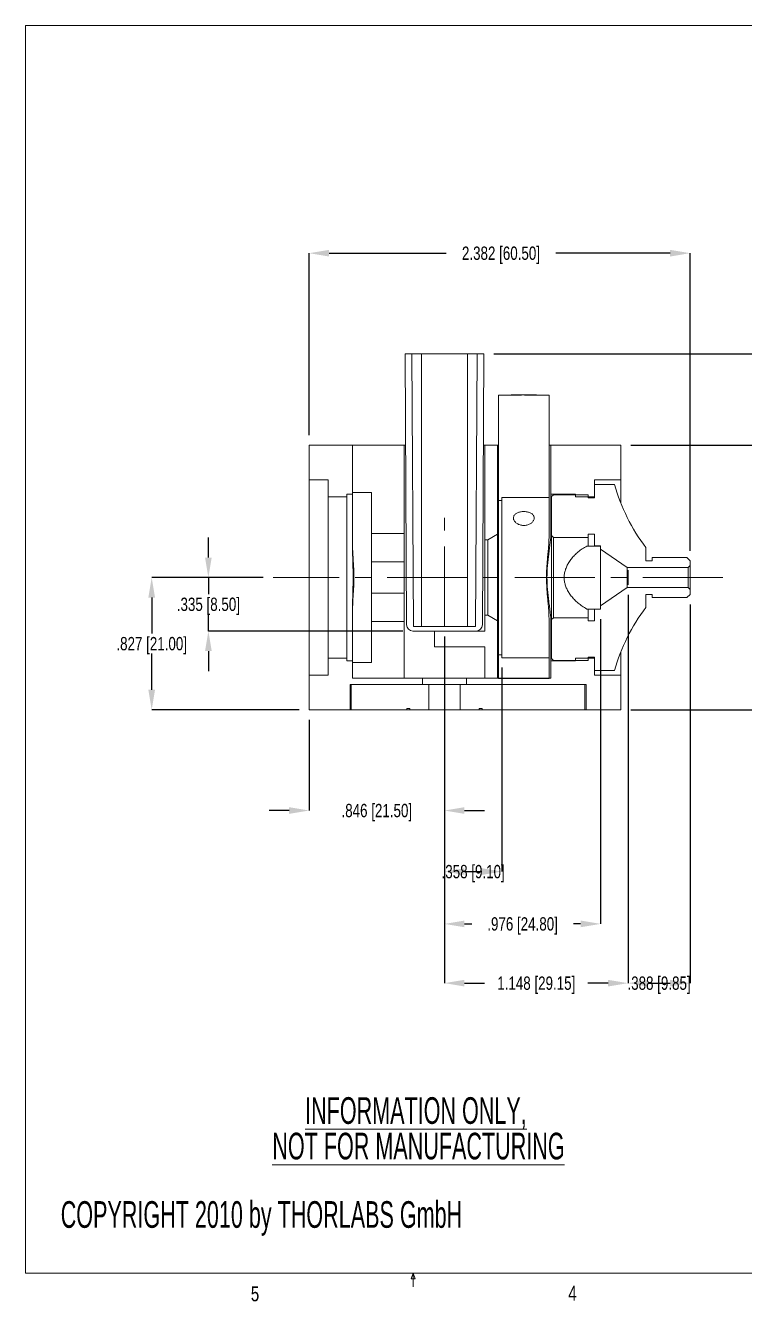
# Model space of a CAD drawing. Header units: inches. Extents: x 0 to 10.3, y -0.2 to 16.8.
# Drawn here: x 0 to 4.5, y -0.18 to 7.8 of the extents above; entities that cross this region are included whole.
import ezdxf

# ---------------------------------------------------------------- set-up
doc = ezdxf.new("R2010")
doc.units = ezdxf.units.IN
doc.header["$MEASUREMENT"] = 0
doc.header["$PDSIZE"] = -1
doc.linetypes.add('CENTERX2', pattern=[0.8, 0.5, -0.1, 0.1, -0.1])
doc.styles.add('SLDTEXTSTYLE0', font='TXT', dxfattribs={"width": 0.605})
doc.styles.add('SLDTEXTSTYLE1', font='TXT', dxfattribs={"width": 0.75})
doc.dimstyles.new('SLDDIMSTYLE3', dxfattribs={"dimtxt": 0.083333, "dimasz": 0.125, "dimexe": 0, "dimexo": 0.0625, "dimgap": 0.020833, "dimtad": 0, "dimtih": 1, "dimtoh": 1, "dimdec": 3, "dimrnd": 1e-09, "dimzin": 12, "dimdsep": 46, "dimtxsty": 'SLDTEXTSTYLE1', "dimsah": 1, "dimcen": 0.09, "dimadec": 0, "dimazin": 3, "dimtfac": 1, "dimtdec": 3, "dimtmove": 0, "dimatfit": 0, "dimfxl": 1, "dimfrac": 2, "dimtolj": 1, "dimtzin": 12, "dimarcsym": 0})
doc.dimstyles.new('SLDDIMSTYLE4', dxfattribs={"dimtxt": 0.083333, "dimasz": 0.125, "dimexe": 0, "dimexo": 0.0625, "dimgap": 0.020833, "dimtad": 0, "dimtih": 1, "dimtoh": 1, "dimdec": 3, "dimrnd": 1e-09, "dimzin": 12, "dimdsep": 46, "dimtxsty": 'SLDTEXTSTYLE1', "dimsah": 1, "dimcen": 0.09, "dimadec": 0, "dimazin": 3, "dimtfac": 1, "dimtdec": 3, "dimtofl": 0, "dimtmove": 0, "dimatfit": 3, "dimfxl": 1, "dimfrac": 2, "dimtolj": 1, "dimtzin": 12, "dimarcsym": 0})

# ---------------------------------------------------------------- blocks, each defined once
blk = doc.blocks.new('SW_NOTE_9')
at = {"color": 0, "linetype": 'Continuous', "lineweight": 0, "char_height": 0.166667, "attachment_point": 2, "style": 'SLDTEXTSTYLE0'}
for s, insert in [('\\LINFORMATION ONLY,', (1.263, 0.2148)), ('\\LNOT FOR MANUFACTURING', (1.279, -0.0074))]:
    blk.add_mtext(s, dxfattribs=dict(at, insert=insert))
blk = doc.blocks.new('*D53')
at = {"color": 0, "linetype": 'Continuous', "lineweight": -2}
for p, q in [((3.7674, 4.242), (3.7674, 1.8134)), ((4.1552, 4.1814), (4.1552, 1.8134)), ((3.8924, 1.8134), (4.0302, 1.8134))]:
    blk.add_line(p, q, dxfattribs=at)
at = {"color": 0, "linetype": 'Continuous'}
for points in [[(3.8924, 1.8343), (3.8924, 1.7926), (3.7674, 1.8134)], [(4.0302, 1.8343), (4.0302, 1.7926), (4.1552, 1.8134)]]:
    blk.add_solid(points, dxfattribs=at)
at = {"layer": 'Defpoints', "color": 0, "linetype": 'Continuous'}
for p in [(3.7674, 4.3045), (4.1552, 4.2439), (4.1552, 1.8134)]:
    blk.add_point(p, dxfattribs=at)
at = {"color": 0, "linetype": 'Continuous', "lineweight": 0, "insert": (3.9613, 1.8551), "char_height": 0.083333, "attachment_point": 2, "style": 'SLDTEXTSTYLE1'}
blk.add_mtext('\\A1;.388 [9.85]', dxfattribs=at)
blk = doc.blocks.new('*D54')
at = {"color": 0, "linetype": 'Continuous', "lineweight": -2}
for p, q in [((3.7674, 4.242), (3.7674, 1.8134)), ((2.6198, 3.9796), (2.6198, 1.8134)), ((2.7448, 1.8134), (2.8707, 1.8134)), ((3.6424, 1.8134), (3.5165, 1.8134))]:
    blk.add_line(p, q, dxfattribs=at)
at = {"color": 0, "linetype": 'Continuous'}
for points in [[(2.7448, 1.8343), (2.7448, 1.7926), (2.6198, 1.8134)], [(3.6424, 1.8343), (3.6424, 1.7926), (3.7674, 1.8134)]]:
    blk.add_solid(points, dxfattribs=at)
at = {"layer": 'Defpoints', "color": 0, "linetype": 'Continuous'}
for p in [(3.7674, 4.3045), (2.6198, 4.0421), (3.7674, 1.8134)]:
    blk.add_point(p, dxfattribs=at)
at = {"color": 0, "linetype": 'Continuous', "lineweight": 0, "insert": (3.1936, 1.8551), "char_height": 0.083333, "attachment_point": 2, "style": 'SLDTEXTSTYLE1'}
blk.add_mtext('\\A1;1.148 [29.15]', dxfattribs=at)
blk = doc.blocks.new('*D55')
at = {"color": 0, "linetype": 'Continuous', "lineweight": -2}
for p, q in [((2.6198, 3.9796), (2.6198, 2.8925)), ((1.7733, 3.4599), (1.7733, 2.8925)), ((1.6483, 2.8925), (1.5233, 2.8925)), ((2.7448, 2.8925), (2.8698, 2.8925))]:
    blk.add_line(p, q, dxfattribs=at)
at = {"color": 0, "linetype": 'Continuous'}
for points in [[(1.6483, 2.9133), (1.6483, 2.8717), (1.7733, 2.8925)], [(2.7448, 2.9133), (2.7448, 2.8717), (2.6198, 2.8925)]]:
    blk.add_solid(points, dxfattribs=at)
at = {"layer": 'Defpoints', "color": 0, "linetype": 'Continuous'}
for p in [(2.6198, 4.0421), (1.7733, 3.5224), (2.6198, 2.8925)]:
    blk.add_point(p, dxfattribs=at)
at = {"color": 0, "linetype": 'Continuous', "lineweight": 0, "insert": (2.1965, 2.9342), "char_height": 0.083333, "attachment_point": 2, "style": 'SLDTEXTSTYLE1'}
blk.add_mtext('\\A1;.846 [21.50]', dxfattribs=at)
blk = doc.blocks.new('*D56')
at = {"color": 0, "linetype": 'Continuous', "lineweight": -2}
for p, q in [((2.6198, 3.9796), (2.6198, 2.5108)), ((2.978, 3.7859), (2.978, 2.5108)), ((2.7448, 2.5108), (2.853, 2.5108))]:
    blk.add_line(p, q, dxfattribs=at)
at = {"color": 0, "linetype": 'Continuous'}
for points in [[(2.7448, 2.5317), (2.7448, 2.49), (2.6198, 2.5108)], [(2.853, 2.5317), (2.853, 2.49), (2.978, 2.5108)]]:
    blk.add_solid(points, dxfattribs=at)
at = {"layer": 'Defpoints', "color": 0, "linetype": 'Continuous'}
for p in [(2.6198, 4.0421), (2.978, 3.8484), (2.978, 2.5108)]:
    blk.add_point(p, dxfattribs=at)
at = {"color": 0, "linetype": 'Continuous', "lineweight": 0, "insert": (2.7989, 2.5525), "char_height": 0.083333, "attachment_point": 2, "style": 'SLDTEXTSTYLE1'}
blk.add_mtext('\\A1;.358 [9.10]', dxfattribs=at)
blk = doc.blocks.new('*D57')
at = {"color": 0, "linetype": 'Continuous', "lineweight": -2}
for p, q in [((3.5961, 4.0899), (3.5961, 2.1838)), ((2.6198, 3.9796), (2.6198, 2.1838)), ((2.7448, 2.1838), (2.7903, 2.1838)), ((3.4711, 2.1838), (3.4257, 2.1838))]:
    blk.add_line(p, q, dxfattribs=at)
at = {"color": 0, "linetype": 'Continuous'}
for points in [[(2.7448, 2.2047), (2.7448, 2.163), (2.6198, 2.1838)], [(3.4711, 2.2047), (3.4711, 2.163), (3.5961, 2.1838)]]:
    blk.add_solid(points, dxfattribs=at)
at = {"layer": 'Defpoints', "color": 0, "linetype": 'Continuous'}
for p in [(3.5961, 4.1524), (2.6198, 4.0421), (3.5961, 2.1838)]:
    blk.add_point(p, dxfattribs=at)
at = {"color": 0, "linetype": 'Continuous', "lineweight": 0, "insert": (3.108, 2.2255), "char_height": 0.083333, "attachment_point": 2, "style": 'SLDTEXTSTYLE1'}
blk.add_mtext('\\A1;.976 [24.80]', dxfattribs=at)
blk = doc.blocks.new('*D58')
at = {"color": 0, "linetype": 'Continuous', "lineweight": -2}
for p, q in [((1.7733, 5.2385), (1.7733, 6.3768)), ((1.8983, 6.3768), (2.6292, 6.3768)), ((4.0302, 6.3768), (3.3167, 6.3768)), ((4.1552, 4.517), (4.1552, 6.3768))]:
    blk.add_line(p, q, dxfattribs=at)
at = {"color": 0, "linetype": 'Continuous'}
for points in [[(1.8983, 6.3976), (1.8983, 6.3559), (1.7733, 6.3768)], [(4.0302, 6.3976), (4.0302, 6.3559), (4.1552, 6.3768)]]:
    blk.add_solid(points, dxfattribs=at)
at = {"layer": 'Defpoints', "color": 0, "linetype": 'Continuous'}
for p in [(4.1552, 6.3768), (1.7733, 5.176), (4.1552, 4.4545)]:
    blk.add_point(p, dxfattribs=at)
at = {"color": 0, "linetype": 'Continuous', "lineweight": 0, "insert": (2.9729, 6.4184), "char_height": 0.083333, "attachment_point": 2, "style": 'SLDTEXTSTYLE1'}
blk.add_mtext('\\A1;2.382 [60.50]', dxfattribs=at)
blk = doc.blocks.new('*D59')
at = {"color": 0, "linetype": 'Continuous', "lineweight": -2}
for p, q in [((1.4861, 4.3492), (0.789, 4.3492)), ((0.789, 4.2242), (0.789, 3.9983)), ((0.789, 3.6474), (0.789, 3.8733)), ((1.7108, 3.5224), (0.789, 3.5224))]:
    blk.add_line(p, q, dxfattribs=at)
at = {"color": 0, "linetype": 'Continuous'}
for points in [[(0.7681, 4.2242), (0.8098, 4.2242), (0.789, 4.3492)], [(0.7681, 3.6474), (0.8098, 3.6474), (0.789, 3.5224)]]:
    blk.add_solid(points, dxfattribs=at)
at = {"layer": 'Defpoints', "color": 0, "linetype": 'Continuous'}
for p in [(0.789, 4.3492), (1.5486, 4.3492), (1.7733, 3.5224)]:
    blk.add_point(p, dxfattribs=at)
at = {"color": 0, "linetype": 'Continuous', "lineweight": 0, "insert": (0.789, 3.9775), "char_height": 0.083333, "attachment_point": 2, "style": 'SLDTEXTSTYLE1'}
blk.add_mtext('\\A1;.827 [21.00]', dxfattribs=at)
blk = doc.blocks.new('*D60')
at = {"color": 0, "linetype": 'Continuous', "lineweight": -2}
for p, q in [((1.1434, 4.4742), (1.1434, 4.5992)), ((1.4861, 4.3492), (1.1434, 4.3492)), ((1.1434, 4.3492), (1.1434, 4.2444)), ((1.1434, 4.0146), (1.1434, 4.1194)), ((2.3594, 4.0146), (1.1434, 4.0146)), ((1.1434, 3.8896), (1.1434, 3.7646))]:
    blk.add_line(p, q, dxfattribs=at)
at = {"color": 0, "linetype": 'Continuous'}
for points in [[(1.1226, 4.4742), (1.1642, 4.4742), (1.1434, 4.3492)], [(1.1226, 3.8896), (1.1642, 3.8896), (1.1434, 4.0146)]]:
    blk.add_solid(points, dxfattribs=at)
at = {"layer": 'Defpoints', "color": 0, "linetype": 'Continuous'}
for p in [(1.1434, 4.3492), (1.5486, 4.3492), (2.4219, 4.0146)]:
    blk.add_point(p, dxfattribs=at)
at = {"color": 0, "linetype": 'Continuous', "lineweight": 0, "insert": (1.1434, 4.2235), "char_height": 0.083333, "attachment_point": 2, "style": 'SLDTEXTSTYLE1'}
blk.add_mtext('\\A1;.335 [8.50]', dxfattribs=at)
blk = doc.blocks.new('*D61')
at = {"color": 0, "linetype": 'Continuous', "lineweight": -2}
for p, q in [((3.7846, 5.176), (4.7851, 5.176)), ((4.7851, 5.051), (4.7851, 4.4117)), ((4.7851, 3.6474), (4.7851, 4.2867)), ((3.7846, 3.5224), (4.7851, 3.5224))]:
    blk.add_line(p, q, dxfattribs=at)
at = {"color": 0, "linetype": 'Continuous'}
for points in [[(4.7643, 5.051), (4.806, 5.051), (4.7851, 5.176)], [(4.7643, 3.6474), (4.806, 3.6474), (4.7851, 3.5224)]]:
    blk.add_solid(points, dxfattribs=at)
at = {"layer": 'Defpoints', "color": 0, "linetype": 'Continuous'}
for p in [(3.7221, 5.176), (4.7851, 5.176), (3.7221, 3.5224)]:
    blk.add_point(p, dxfattribs=at)
at = {"color": 0, "linetype": 'Continuous', "lineweight": 0, "insert": (4.7851, 4.3909), "char_height": 0.083333, "attachment_point": 2, "style": 'SLDTEXTSTYLE1'}
blk.add_mtext('\\A1;1.654 [42.00]', dxfattribs=at)
blk = doc.blocks.new('*D62')
at = {"color": 0, "linetype": 'Continuous', "lineweight": -2}
for p, q in [((2.9283, 5.7468), (4.7851, 5.7468)), ((4.7851, 5.6218), (4.7851, 5.5239)), ((4.7851, 5.301), (4.7851, 5.3989)), ((3.7846, 5.176), (4.7851, 5.176))]:
    blk.add_line(p, q, dxfattribs=at)
at = {"color": 0, "linetype": 'Continuous'}
for points in [[(4.7643, 5.6218), (4.806, 5.6218), (4.7851, 5.7468)], [(4.7643, 5.301), (4.806, 5.301), (4.7851, 5.176)]]:
    blk.add_solid(points, dxfattribs=at)
at = {"layer": 'Defpoints', "color": 0, "linetype": 'Continuous'}
for p in [(2.8658, 5.7468), (4.7851, 5.7468), (3.7221, 5.176)]:
    blk.add_point(p, dxfattribs=at)
at = {"color": 0, "linetype": 'Continuous', "lineweight": 0, "insert": (4.7851, 5.5031), "char_height": 0.083333, "attachment_point": 2, "style": 'SLDTEXTSTYLE1'}
blk.add_mtext('\\A1;.571 [14.50]', dxfattribs=at)

msp = doc.modelspace()

# ---------------------------------------------------------------- linework, layer by layer
at = {"color": 7, "linetype": 'Continuous', "lineweight": 0}
for p, q in [((0, 7.8), (10.3, 7.8)), ((0, 7.8), (0, 0)), ((2.38257, 4.05372), (2.37371, 5.74684)), ((2.37371, 5.74684), (2.41603, 5.74684)), ((2.42496, 4.04212), (2.41603, 5.74684)), ((2.47508, 5.74684), (2.41603, 5.74684)), ((2.47508, 4.04212), (2.47508, 5.74684)), ((2.76445, 5.74684), (2.47508, 5.74684)), ((2.76445, 4.04212), (2.76445, 5.74684)), ((2.82351, 5.74684), (2.76445, 5.74684)), ((2.82351, 5.74684), (2.81458, 4.04212)), ((2.82351, 5.74684), (2.86583, 5.74684)), ((2.86583, 5.74684), (2.85697, 4.05372)), ((2.95835, 5.49001), (3.1017, 5.49001)), ((2.95835, 5.49001), (2.95835, 4.83056)), ((3.03709, 5.4904), (3.03709, 5.49001)), ((3.1017, 5.4904), (3.03709, 5.4904)), ((3.1017, 5.49001), (3.1017, 5.4904)), ((3.11987, 5.4904), (3.1017, 5.4904)), ((3.11987, 5.4904), (3.11987, 5.49001)), ((3.19457, 5.4904), (3.11987, 5.4904)), ((3.11987, 5.49001), (3.27331, 5.49001)), ((3.19457, 5.4904), (3.19457, 5.49001)), ((3.19659, 5.4904), (3.19659, 5.49001)), ((3.27331, 4.85024), (3.27331, 5.49001)), ((2.04497, 5.17597), (1.77331, 5.17597)), ((1.77331, 5.17597), (1.77331, 4.95944)), ((2.04497, 5.17597), (2.04497, 4.8807)), ((2.04497, 5.17597), (2.3678, 5.17597)), ((2.04497, 4.87086), (2.04497, 5.17597)), ((2.3678, 5.17597), (2.3678, 4.62479)), ((2.3678, 5.17597), (2.3767, 5.17597)), ((2.86284, 5.17597), (2.87174, 5.17597)), ((2.87174, 5.17597), (2.95048, 5.17597)), ((2.87174, 5.17597), (2.87174, 4.58542)), ((2.95048, 4.61952), (2.95048, 5.17597)), ((2.95835, 5.17597), (2.95048, 5.17597)), ((3.28512, 5.17597), (3.27331, 5.17597)), ((3.28512, 5.17597), (3.28512, 4.87086)), ((3.4185, 5.17597), (3.28512, 5.17597)), ((3.41689, 5.17637), (3.41689, 5.17597)), ((3.41696, 5.17637), (3.41689, 5.17637)), ((3.41696, 5.17637), (3.41696, 5.17597)), ((3.4185, 5.17637), (3.41696, 5.17637)), ((3.4185, 5.17597), (3.4185, 5.17637)), ((3.4185, 5.17637), (3.59225, 5.17637)), ((3.59225, 5.17637), (3.59225, 5.17597)), ((3.59225, 5.17637), (3.59225, 5.17597)), ((3.59225, 5.17637), (3.59225, 5.17637)), ((3.72213, 5.17597), (3.59225, 5.17597)), ((3.72213, 4.95944), (3.72213, 5.17597)), ((1.77331, 4.95944), (1.89142, 4.95944)), ((1.77331, 4.95944), (1.77331, 3.73897)), ((1.89142, 4.85314), (1.89142, 4.95944)), ((3.55678, 4.95944), (3.72213, 4.95944)), ((3.55678, 4.95944), (3.55678, 4.85314)), ((3.72213, 4.81421), (3.72213, 4.95944)), ((2.04497, 4.87086), (2.00953, 4.87086)), ((2.00953, 4.87086), (2.00953, 4.85314)), ((2.04497, 4.8807), (2.16308, 4.8807)), ((2.04497, 4.51058), (2.04497, 4.87086)), ((2.16308, 4.62479), (2.16308, 4.8807)), ((3.43867, 4.87086), (3.28512, 4.87086)), ((3.28512, 4.87086), (3.28512, 4.63406)), ((3.30087, 4.86692), (3.28906, 4.85511)), ((3.51741, 4.86692), (3.30087, 4.86692)), ((3.43867, 4.85314), (3.43867, 4.87086)), ((3.51741, 4.84723), (3.51741, 4.86692)), ((3.55678, 4.92991), (3.55678, 4.84723)), ((3.68276, 4.92991), (3.55678, 4.92991)), ((1.89142, 4.85314), (2.00953, 4.85314)), ((1.89142, 3.84526), (1.89142, 4.85314)), ((2.00953, 4.85314), (2.00953, 3.84526)), ((2.95835, 4.83056), (2.97804, 4.83056)), ((2.95835, 4.83056), (2.95835, 3.86599)), ((3.27331, 4.85024), (2.97804, 4.85024)), ((2.97804, 4.85024), (2.97804, 4.83056)), ((2.97804, 4.83056), (2.97804, 3.86599)), ((3.27331, 4.85024), (3.27331, 4.60209)), ((3.28906, 4.85511), (3.28906, 4.612)), ((3.43867, 4.85314), (3.55678, 4.85314)), ((3.55678, 4.84723), (3.51741, 4.84723)), ((2.95835, 4.74604), (2.95048, 4.75263)), ((2.95048, 4.72944), (2.95835, 4.72245)), ((2.16308, 4.62479), (2.3678, 4.62479)), ((2.16308, 4.44763), (2.16308, 4.62479)), ((2.3678, 4.62479), (2.3678, 4.44763)), ((2.87174, 4.58542), (2.89142, 4.58542)), ((2.87174, 4.58542), (2.87174, 4.11298)), ((2.95048, 4.61952), (2.89142, 4.58542)), ((2.89142, 4.11298), (2.89142, 4.58542)), ((2.95048, 4.61952), (2.95048, 4.07889)), ((3.28906, 4.612), (3.30087, 4.60019)), ((3.28906, 4.612), (3.28906, 4.08641)), ((3.30087, 4.60019), (3.51741, 4.60019)), ((3.30087, 4.60019), (3.30087, 4.09822)), ((3.51741, 4.61987), (3.55678, 4.61987)), ((3.51741, 4.60019), (3.51741, 4.61987)), ((3.51741, 4.60019), (3.51741, 4.54605)), ((3.55678, 4.61987), (3.55678, 4.54802)), ((3.55678, 4.54802), (3.59615, 4.54802)), ((3.55678, 4.54802), (3.55678, 4.54605)), ((3.59615, 4.54802), (3.59615, 4.52637)), ((3.50967, 4.54605), (3.59615, 4.54605)), ((3.59615, 4.54605), (3.59615, 4.15235)), ((3.59615, 4.52637), (3.7615, 4.4118)), ((3.87961, 4.45452), (3.87961, 4.53621)), ((3.91898, 4.4742), (3.91898, 4.45452)), ((4.13552, 4.4742), (3.91898, 4.4742)), ((4.1552, 4.45452), (4.13552, 4.4742)), ((2.3678, 4.44763), (2.16308, 4.44763)), ((2.16308, 4.25078), (2.16308, 4.44763)), ((2.3678, 4.44763), (2.3678, 4.25078)), ((3.7615, 4.4118), (4.14339, 4.4118)), ((3.7615, 4.4118), (3.7615, 4.2866)), ((3.91898, 4.45452), (3.87961, 4.45452)), ((4.14339, 4.4118), (4.1552, 4.42361)), ((4.14339, 4.4118), (4.14339, 4.2866)), ((4.1552, 4.42361), (4.1552, 4.45452)), ((4.1552, 4.42361), (4.1552, 4.27479)), ((2.16308, 4.07361), (2.16308, 4.25078)), ((2.3678, 4.25078), (2.16308, 4.25078)), ((2.3678, 4.25078), (2.3678, 4.07361)), ((3.7615, 4.2866), (3.59615, 4.17204)), ((4.14339, 4.2866), (3.7615, 4.2866)), ((3.87961, 4.24389), (3.91898, 4.24389)), ((3.87961, 4.16219), (3.87961, 4.24389)), ((3.91898, 4.24389), (3.91898, 4.2242)), ((4.13552, 4.2242), (4.1552, 4.24389)), ((4.1552, 4.27479), (4.14339, 4.2866)), ((4.1552, 4.24389), (4.1552, 4.27479)), ((2.04497, 3.82755), (2.04497, 4.18782)), ((3.59615, 4.15235), (3.50967, 4.15235)), ((3.51741, 4.15235), (3.51741, 4.09822)), ((3.55678, 4.15235), (3.55678, 4.15038)), ((3.55678, 4.15038), (3.55678, 4.07853)), ((3.59615, 4.15038), (3.55678, 4.15038)), ((3.59615, 4.17204), (3.59615, 4.15038)), ((3.91898, 4.2242), (4.13552, 4.2242)), ((2.3678, 4.07361), (2.16308, 4.07361)), ((2.16308, 3.81771), (2.16308, 4.07361)), ((2.3678, 4.07361), (2.3678, 3.71928)), ((2.89142, 4.11298), (2.87174, 4.11298)), ((2.87174, 4.11298), (2.87174, 4.01456)), ((2.89142, 4.11298), (2.95048, 4.07889)), ((2.95048, 3.71928), (2.95048, 4.07889)), ((3.27331, 4.09446), (3.27331, 3.84631)), ((3.30087, 4.09822), (3.28906, 4.08641)), ((3.28906, 4.08641), (3.28906, 3.8433)), ((3.51741, 4.09822), (3.30087, 4.09822)), ((3.51741, 4.07853), (3.51741, 4.09822)), ((3.55678, 4.07853), (3.51741, 4.07853)), ((2.42194, 4.01456), (2.8176, 4.01456)), ((2.42496, 4.04212), (2.81458, 4.04212)), ((2.87174, 4.01456), (2.55678, 4.01456)), ((2.55678, 3.91613), (2.55678, 4.01456)), ((3.28512, 4.06434), (3.28512, 3.82755)), ((2.55678, 3.91613), (2.87174, 3.91613)), ((2.87174, 3.91613), (2.87174, 3.71928)), ((2.95048, 3.94577), (2.95835, 3.95236)), ((2.00953, 3.84526), (1.89142, 3.84526)), ((1.89142, 3.73897), (1.89142, 3.84526)), ((2.00953, 3.84526), (2.00953, 3.82755)), ((2.97804, 3.86599), (2.95835, 3.86599)), ((2.95835, 3.86599), (2.95835, 3.71835)), ((2.97804, 3.86599), (2.97804, 3.84631)), ((2.97804, 3.84631), (3.27331, 3.84631)), ((3.27331, 3.71835), (3.27331, 3.84631)), ((3.28906, 3.8433), (3.30087, 3.83149)), ((3.30087, 3.83149), (3.51741, 3.83149)), ((3.55678, 3.84526), (3.43867, 3.84526)), ((3.43867, 3.82755), (3.43867, 3.84526)), ((3.51741, 3.85117), (3.55678, 3.85117)), ((3.51741, 3.83149), (3.51741, 3.85117)), ((3.55678, 3.85117), (3.55678, 3.76849)), ((3.55678, 3.84526), (3.55678, 3.73897)), ((3.72213, 3.73897), (3.72213, 3.8842)), ((2.00953, 3.82755), (2.04497, 3.82755)), ((2.04497, 3.71928), (2.04497, 3.82755)), ((2.16308, 3.81771), (2.04497, 3.81771)), ((2.04497, 3.81771), (2.04497, 3.71928)), ((3.28512, 3.82755), (3.28512, 3.71928)), ((3.28512, 3.82755), (3.43867, 3.82755)), ((3.55678, 3.76849), (3.68276, 3.76849)), ((1.77331, 3.73897), (1.77331, 3.52243)), ((1.89142, 3.73897), (1.77331, 3.73897)), ((2.48197, 3.67991), (2.02922, 3.67991)), ((2.02922, 3.52243), (2.02922, 3.67991)), ((2.03709, 3.52243), (2.03709, 3.67991)), ((2.52134, 3.67991), (2.03709, 3.67991)), ((2.04497, 3.71928), (2.3678, 3.71928)), ((2.48197, 3.71928), (2.04497, 3.71928)), ((2.48197, 3.67991), (2.48197, 3.71928)), ((2.75757, 3.71928), (2.48197, 3.71928)), ((2.52134, 3.52243), (2.52134, 3.67991)), ((2.52134, 3.67991), (2.7182, 3.67991)), ((2.7182, 3.67991), (2.7182, 3.52243)), ((3.49772, 3.67991), (2.7182, 3.67991)), ((2.75757, 3.71928), (2.75757, 3.67991)), ((3.28512, 3.71928), (2.75757, 3.71928)), ((3.5056, 3.67991), (2.75757, 3.67991)), ((2.87174, 3.71928), (2.95048, 3.71928)), ((2.95835, 3.71835), (3.27331, 3.71835)), ((3.49772, 3.67991), (3.49772, 3.52243)), ((3.5056, 3.67991), (3.5056, 3.52243)), ((3.72213, 3.73897), (3.55678, 3.73897)), ((3.72213, 3.52243), (3.72213, 3.73897)), ((2.02922, 3.52243), (1.77331, 3.52243)), ((2.02922, 3.52243), (2.03709, 3.52243)), ((2.38355, 3.52243), (2.03709, 3.52243)), ((2.38355, 3.52243), (2.38355, 3.5303)), ((2.40323, 3.5303), (2.38355, 3.5303)), ((2.38355, 3.52243), (2.40323, 3.52243)), ((2.40323, 3.52243), (2.40323, 3.5303)), ((2.52134, 3.52243), (2.40323, 3.52243)), ((2.52134, 3.52243), (2.7182, 3.52243)), ((2.83631, 3.52243), (2.7182, 3.52243)), ((2.85599, 3.5303), (2.83631, 3.5303)), ((2.83631, 3.5303), (2.83631, 3.52243)), ((2.83631, 3.52243), (2.85599, 3.52243)), ((2.85599, 3.5303), (2.85599, 3.52243)), ((3.49772, 3.52243), (2.85599, 3.52243)), ((3.49772, 3.52243), (3.5056, 3.52243)), ((3.72213, 3.52243), (3.5056, 3.52243)), ((10.3, 0), (0, 0)), ((2.4115, -0.03457), (2.42475, 0)), ((2.42475, 0), (2.42475, -0.0848)), ((2.42475, 0), (2.4373, -0.03457)), ((2.4373, -0.03457), (2.4115, -0.03457))]:
    msp.add_line(p, q, dxfattribs=at)
at = {"color": 7, "linetype": 'CENTERX2', "lineweight": 0}
for p, q in [((2.61977, 4.04212), (2.61977, 4.72268)), ((3.76741, 4.39529), (3.76741, 4.3045)), ((4.36027, 4.3492), (1.5486, 4.3492))]:
    msp.add_line(p, q, dxfattribs=at)
at = {"color": 7, "linetype": 'Continuous', "lineweight": 0, "flags": 128}
msp.add_lwpolyline([(2.95835, 3.97595), (2.95606, 3.97388), (2.95048, 3.96896)], dxfattribs=at)
at = {"color": 7, "linetype": 'Continuous', "lineweight": 0}
for centre, radius, start, end in [((4.81909, 5.25201), 1.1811, 195.825842, 217.30426), ((4.81909, 3.44639), 1.1811, 142.69574, 164.174158), ((2.42194, 4.05393), 0.03937, 180.3, 270), ((2.8176, 4.05393), 0.03937, 270, 359.7)]:
    msp.add_arc(centre, radius, start, end, dxfattribs=at)
for points, knots in [([(3.11583, 4.76164), (3.1122, 4.76154), (3.10493, 4.76133), (3.09433, 4.75972), (3.08436, 4.75714), (3.07524, 4.75358), (3.06727, 4.74909), (3.06063, 4.74374), (3.05557, 4.73763), (3.0522, 4.73093), (3.05068, 4.72379), (3.05097, 4.71643), (3.05311, 4.70906), (3.05697, 4.70188), (3.0625, 4.69512), (3.06952, 4.68898), (3.0779, 4.6837), (3.08735, 4.67945), (3.09764, 4.67646), (3.10842, 4.67479), (3.11939, 4.67456), (3.13022, 4.6757), (3.14062, 4.67822), (3.15034, 4.68197), (3.15909, 4.68686), (3.16668, 4.6927), (3.17281, 4.6993), (3.17737, 4.70642), (3.18014, 4.71381), (3.18111, 4.72122), (3.1802, 4.72843), (3.17753, 4.73527), (3.1731, 4.74154), (3.16709, 4.74716), (3.1596, 4.75197), (3.15087, 4.75592), (3.14111, 4.75887), (3.1294, 4.76114), (3.12078, 4.76146), (3.11583, 4.76164)], [0, 0, 0, 0, 0.0266944, 0.0533894, 0.0800769, 0.1067652, 0.1335945, 0.1604236, 0.1873485, 0.2142725, 0.2410449, 0.2678171, 0.2944287, 0.3210412, 0.3477303, 0.37442, 0.4013059, 0.4281912, 0.4550894, 0.4819865, 0.5086887, 0.5353911, 0.5619961, 0.5886022, 0.6153591, 0.6421162, 0.6690377, 0.6959583, 0.7228015, 0.749644, 0.7762899, 0.8029364, 0.8295717, 0.8562079, 0.8830338, 0.9098595, 0.9367854, 0.9637102, 1, 1, 1, 1]), ([(3.28512, 4.63406), (3.28512, 4.61272), (3.28333, 4.59072), (3.27832, 4.5453), (3.27508, 4.52182), (3.26882, 4.47358), (3.26586, 4.44918), (3.26167, 4.39972), (3.26044, 4.37466), (3.26044, 4.32381), (3.26167, 4.29868), (3.26586, 4.24923), (3.26881, 4.22486), (3.27349, 4.18877), (3.2751, 4.1768), (3.27813, 4.15333), (3.27957, 4.14178), (3.28333, 4.10768), (3.28512, 4.08567), (3.28512, 4.06434)], [0, 0, 0, 0, 0.125, 0.125, 0.25, 0.25, 0.375, 0.375, 0.5, 0.5, 0.625, 0.625, 0.75, 0.75, 0.8125, 0.8125, 0.875, 0.875, 1, 1, 1, 1]), ([(2.04497, 4.14845), (2.0452, 4.16146), (2.04567, 4.18748), (2.04832, 4.22813), (2.0509, 4.2698), (2.05287, 4.31204), (2.05338, 4.35418), (2.05252, 4.39632), (2.05032, 4.43851), (2.04778, 4.4784), (2.04553, 4.51566), (2.04515, 4.5385), (2.04497, 4.54995)], [0, 0, 0, 0, 0.1013395, 0.2027082, 0.3067229, 0.4107274, 0.5120577, 0.6133894, 0.7176301, 0.8218789, 0.9106989, 1, 1, 1, 1]), ([(3.27331, 4.09446), (3.2731, 4.10537), (3.27268, 4.12722), (3.26998, 4.16155), (3.26665, 4.19676), (3.26303, 4.23369), (3.26003, 4.27231), (3.25803, 4.31243), (3.2573, 4.35283), (3.25811, 4.3928), (3.26055, 4.43206), (3.26385, 4.47044), (3.26747, 4.50807), (3.27057, 4.54253), (3.27283, 4.57394), (3.27315, 4.59271), (3.27331, 4.60209)], [0, 0, 0, 0, 0.0702071, 0.1406504, 0.2111451, 0.2814226, 0.3569738, 0.432805, 0.5086094, 0.584124, 0.6576997, 0.7315161, 0.8053491, 0.8789478, 0.9394796, 1, 1, 1, 1]), ([(2.04497, 4.18782), (2.04497, 4.21405), (2.046, 4.24059), (2.04769, 4.2943), (2.04835, 4.32147), (2.04835, 4.36273), (2.0482, 4.37652), (2.04766, 4.40381), (2.04727, 4.41737), (2.046, 4.45777), (2.04497, 4.48435), (2.04497, 4.51058)], [0, 0, 0, 0, 0.25, 0.25, 0.5, 0.5, 0.625, 0.625, 0.75, 0.75, 1, 1, 1, 1]), ([(3.3678, 4.3492), (3.36819, 4.35698), (3.36897, 4.37288), (3.37496, 4.39668), (3.38428, 4.42058), (3.39723, 4.44424), (3.41352, 4.46721), (3.43301, 4.48922), (3.45558, 4.50992), (3.48115, 4.52935), (3.50002, 4.5404), (3.50967, 4.54605)], [0, 0, 0, 0, 0.0918885, 0.1878778, 0.2886477, 0.3946258, 0.5060754, 0.6210299, 0.7415625, 0.867821, 1, 1, 1, 1]), ([(3.50967, 4.15235), (3.49985, 4.15811), (3.48066, 4.16936), (3.45471, 4.18919), (3.43186, 4.21033), (3.41234, 4.23267), (3.39628, 4.25571), (3.3837, 4.27913), (3.3747, 4.30259), (3.36893, 4.32596), (3.36817, 4.34157), (3.3678, 4.3492)], [0, 0, 0, 0, 0.1345245, 0.2629151, 0.385376, 0.5020614, 0.6131134, 0.716872, 0.8156239, 0.9097827, 1, 1, 1, 1])]:
    msp.add_open_spline(points, degree=3, knots=knots, dxfattribs=at)

# ---------------------------------------------------------------- block references
msp.add_blockref('SW_NOTE_9', (1.1781, 0.8857), dxfattribs=at)

# ---------------------------------------------------------------- texts
at = {"color": 7, "linetype": 'Continuous', "lineweight": 0, "attachment_point": 1}
for s, insert, char_height, style in [('COPYRIGHT 2010 by THORLABS GmbH', (0.22007, 0.45055), 0.1666667, 'SLDTEXTSTYLE0'), ('4', (3.39387, -0.07835), 0.09375, 'SLDTEXTSTYLE1'), ('5', (1.40886, -0.08149), 0.09375, 'SLDTEXTSTYLE1')]:
    msp.add_mtext(s, dxfattribs=dict(at, insert=insert, char_height=char_height, style=style))

# ---------------------------------------------------------------- dimensions: what is measured, and where the dimension line sits
at = {"color": 7, "linetype": 'Continuous', "lineweight": 0}
for base, p1, p2, dimstyle, picture, middle in [((4.1552, 6.37676), (1.77331, 5.17597), (4.1552, 4.45452), 'SLDDIMSTYLE4', '*D58', (2.97291, 6.37676)), ((3.76741, 1.81344), (2.61977, 4.04212), (3.76741, 4.3045), 'SLDDIMSTYLE4', '*D54', (3.19359, 1.81344)), ((4.1552, 1.81344), (3.76741, 4.3045), (4.1552, 4.24389), 'SLDDIMSTYLE3', '*D53', (3.96131, 1.81344)), ((3.59615, 2.18385), (2.61977, 4.04212), (3.59615, 4.15235), 'SLDDIMSTYLE4', '*D57', (3.10796, 2.18385)), ((2.61977, 2.89251), (1.77331, 3.52243), (2.61977, 4.04212), 'SLDDIMSTYLE4', '*D55', (2.19654, 2.89251)), ((2.97804, 2.51084), (2.61977, 4.04212), (2.97804, 3.84841), 'SLDDIMSTYLE3', '*D56', (2.7989, 2.51084))]:
    dim = msp.add_linear_dim(base=base, p1=p1, p2=p2, dimstyle=dimstyle, dxfattribs=at)
    dim.commit()
    dim.dimension.update_dxf_attribs({"geometry": picture, "text_midpoint": middle, "dimtype": 160})
for base, p1, p2, dimstyle, picture, middle in [((4.78512, 5.74684), (3.72213, 5.17597), (2.86583, 5.74684), 'SLDDIMSTYLE4', '*D62', (4.78512, 5.46141)), ((4.78512, 5.17597), (3.72213, 3.52243), (3.72213, 5.17597), 'SLDDIMSTYLE4', '*D61', (4.78512, 4.3492)), ((1.14339, 4.3492), (2.42194, 4.01456), (1.5486, 4.3492), 'SLDDIMSTYLE3', '*D60', (1.14339, 4.18188)), ((0.78897, 4.3492), (1.77331, 3.52243), (1.5486, 4.3492), 'SLDDIMSTYLE4', '*D59', (0.78897, 3.93582))]:
    dim = msp.add_linear_dim(base=base, p1=p1, p2=p2, angle=90, dimstyle=dimstyle, dxfattribs=at)
    dim.commit()
    dim.dimension.update_dxf_attribs({"geometry": picture, "text_midpoint": middle, "dimtype": 160})

doc.saveas('drawing.dxf')
